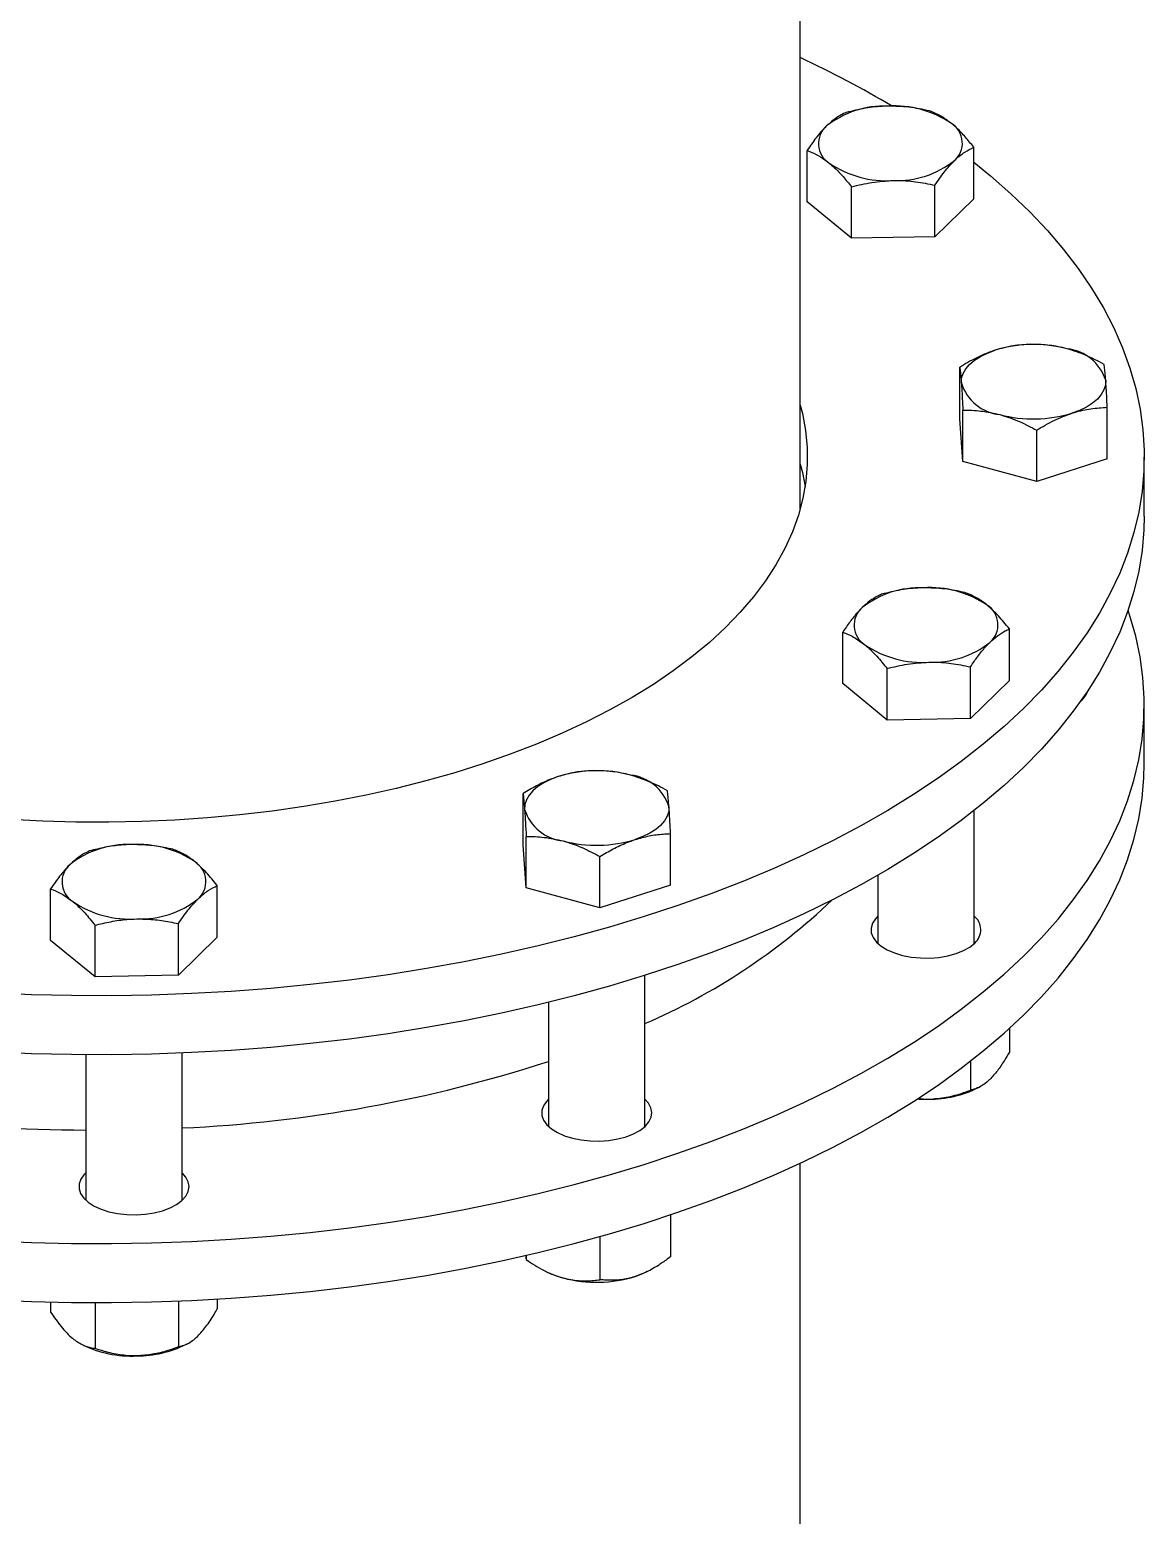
# Model space of a CAD drawing. Header units: inches. Extents: x 0.9 to 37.1, y -8.4 to 11.7.
# Drawn here: x 35.2886 to 35.3941, y 2.0157 to 2.1562 of the extents above; entities that cross this region are included whole.
import ezdxf

# ---------------------------------------------------------------- set-up
doc = ezdxf.new("R2010")
doc.units = ezdxf.units.IN
doc.header["$MEASUREMENT"] = 0

msp = doc.modelspace()

# ---------------------------------------------------------------- linework, layer by layer
at = {"color": 7, "linetype": 'Continuous', "lineweight": 25}
for p, q in [((35.36153567054991, 2.110874191924978), (35.36153567054991, 2.197692652070502)), ((35.36218449576909, 2.13990301517684), (35.36218449576909, 2.144772872292309)), ((35.37795398178054, 2.140212187334682), (35.37795398178054, 2.145082044450151)), ((35.36638680042629, 2.136463428537239), (35.36638680042629, 2.141333285652708)), ((35.37427154343202, 2.136618014616159), (35.37427154343202, 2.141487871731629)), ((35.36638680042629, 2.136463428537239), (35.36218449576909, 2.13990301517684)), ((35.37795398178054, 2.140212187334682), (35.37427154343202, 2.136618014616159)), ((35.37427154343202, 2.136618014616159), (35.36638680042629, 2.136463428537239)), ((35.376628545442, 2.119401935960573), (35.376628545442, 2.124271793076042)), ((35.37692869039526, 2.115340993101745), (35.376628545442, 2.119401935960573)), ((35.37692869039526, 2.115340993101745), (35.37692869039526, 2.120210850217215)), ((35.39058546588579, 2.115608744044579), (35.39058546588579, 2.120478601160049)), ((35.38390715061715, 2.113444397143748), (35.38390715061715, 2.118314254259218)), ((35.38390715061715, 2.113444397143748), (35.37692869039526, 2.115340993101745)), ((35.39058546588579, 2.115608744044579), (35.38390715061715, 2.113444397143748)), ((35.39408775388325, 2.110190156790493), (35.39408775388325, 2.115770673071105)), ((35.36555253206771, 2.094333690067046), (35.36555253206771, 2.099203547182515)), ((35.38132201807916, 2.094642862224888), (35.38132201807916, 2.099512719340357)), ((35.36975483672492, 2.090894103427444), (35.36975483672492, 2.095763960542914)), ((35.37763957973064, 2.091048689506366), (35.37763957973064, 2.095918546621835)), ((35.36975483672492, 2.090894103427444), (35.36555253206771, 2.094333690067046)), ((35.38132201807916, 2.094642862224888), (35.37763957973064, 2.091048689506366)), ((35.38816429733056, 2.09276851674979), (35.38816429733056, 2.092821354374396)), ((35.39408775388325, 2.086751988411919), (35.39408775388325, 2.092332504692532)), ((35.37763957973064, 2.091048689506366), (35.36975483672492, 2.090894103427444)), ((35.33530655788049, 2.079070409316444), (35.33530655788049, 2.083940266431914)), ((35.3779945667401, 2.069751452893181), (35.3779945667401, 2.082329884983613)), ((35.34926347832428, 2.075277217400451), (35.34926347832428, 2.080147074515921)), ((35.33560670283374, 2.075009466457617), (35.33530655788049, 2.079070409316444)), ((35.33560670283374, 2.075009466457617), (35.33560670283374, 2.079879323573087)), ((35.34258516305565, 2.07311287049962), (35.34258516305565, 2.07798272761509)), ((35.36887998340677, 2.0762069852112), (35.36887998340677, 2.069751452893181)), ((35.29061271384282, 2.070046761882391), (35.29061271384282, 2.074916618997861)), ((35.30638219985426, 2.070355934040233), (35.30638219985426, 2.075225791155703)), ((35.34258516305565, 2.07311287049962), (35.33560670283374, 2.075009466457617)), ((35.34926347832428, 2.075277217400451), (35.34258516305565, 2.07311287049962)), ((35.30269976150574, 2.066761761321711), (35.30269976150574, 2.071631618437181)), ((35.29481501850002, 2.06660717524279), (35.29481501850002, 2.071477032358259)), ((35.30638219985426, 2.070355934040233), (35.30269976150574, 2.066761761321711)), ((35.29481501850002, 2.06660717524279), (35.29061271384282, 2.070046761882391)), ((35.30269976150574, 2.066761761321711), (35.29481501850002, 2.06660717524279)), ((35.34684230976904, 2.052436990105662), (35.34684230976904, 2.066735686521934)), ((35.33772772643572, 2.064186743536488), (35.33772772643572, 2.052436990105661)), ((35.38132201807916, 2.061712513802392), (35.38132201807916, 2.059476680830978)), ((35.29394016518187, 2.059226527930367), (35.29394016518187, 2.045464524708525)), ((35.30305474851521, 2.045464524708527), (35.30305474851521, 2.059386562692101)), ((35.37763957973064, 2.058613627248858), (35.37763957973064, 2.055882508112456)), ((35.37833802230682, 2.056088185365079), (35.37854476102108, 2.056197764909825)), ((35.36153567054991, 2.004830009412522), (35.36153567054991, 2.048964329998634)), ((35.34926347832428, 2.044086887337166), (35.34926347832428, 2.040111036006541)), ((35.34258516305565, 2.042027509456928), (35.34258516305565, 2.03794668910571)), ((35.33560670283374, 2.040243333434636), (35.33560670283374, 2.039843285063707)), ((35.33712789177421, 2.038909613451165), (35.33738427086899, 2.03877372257756)), ((35.34718576533577, 2.03877372257756), (35.34732804462407, 2.038849136124049)), ((35.29061271384282, 2.035837795129477), (35.29061271384282, 2.034880580488481)), ((35.29481501850002, 2.03578493614987), (35.29481501850002, 2.03144099384888)), ((35.30269976150574, 2.035934035595738), (35.30269976150574, 2.031595579927801)), ((35.30638219985426, 2.036115267107606), (35.30638219985426, 2.035189752646323)), ((35.2934811265621, 2.031862520685805), (35.29359670961515, 2.031801257180424)), ((35.30339820408192, 2.031801257180424), (35.30360816833992, 2.031912546388576))]:
    msp.add_line(p, q, dxfattribs=at)
at = {"color": 7, "linetype": 'Continuous', "lineweight": 25, "flags": 128}
for points in [[(35.37795398178054, 2.143662939330127), (35.3795518981573, 2.142361790162643), (35.38146749526877, 2.140676843963784), (35.38325637934971, 2.13895534452462), (35.38491592496604, 2.137199818382969), (35.38644369650574, 2.135412842015529), (35.38783745175338, 2.13359703805654), (35.38909514518094, 2.131755071448707), (35.39021493094988, 2.129889645532033), (35.39119516562018, 2.128003498076288), (35.39203441056227, 2.126099397262962), (35.39273143406847, 2.12418013762257), (35.39328521316068, 2.122248535933298), (35.39369493509171, 2.120307427086988), (35.39395999853812, 2.118359659928549), (35.39408001448277, 2.116408093074879), (35.39405480678568, 2.114455590719455), (35.39388441244265, 2.112505018428729), (35.39356908153086, 2.11055923893652), (35.3931092768419, 2.108621107942552), (35.39250567320258, 2.106693469921323), (35.39175915648446, 2.104779153947448), (35.39087082230377, 2.102880969543599), (35.38984197441343, 2.101001702557147), (35.38867412278959, 2.099144111071541), (35.38736898141554, 2.097310921358445), (35.38592846576624, 2.095504823876558), (35.38435468999704, 2.093728469322991), (35.3826499638409, 2.091984464743009)], [(35.37677861791863, 2.122764475464743), (35.37680310763751, 2.123224665700964), (35.37694401393803, 2.123679272601087), (35.3771989258743, 2.124120517715011), (35.37756348183243, 2.1245408512165), (35.3780314441589, 2.124933081082806), (35.37859480588855, 2.125290496152168), (35.37924392774602, 2.125606980953657), (35.37996770307632, 2.125877120344573)], [(35.39043539340916, 2.123032226407577), (35.39041090369028, 2.122572036171356), (35.39026999738977, 2.122117429271233), (35.39001508545349, 2.121676184157309), (35.38965052949536, 2.12125585065582), (35.38918256716889, 2.120863620789514), (35.38861920543923, 2.120506205720152), (35.38797008358178, 2.120189720918663), (35.38724630825148, 2.119919581527748)], [(35.36153567054991, 2.120667154217233), (35.36173436520935, 2.119889527519413), (35.36203431097001, 2.118289059111738), (35.3621893556362, 2.116683136440686), (35.36219916341571, 2.115075237577161), (35.36206371306707, 2.113468844872057), (35.36178329794555, 2.111867437414269), (35.36135852536789, 2.110274483495751), (35.3607903152969, 2.10869343309998), (35.36007989834906, 2.107127710430046), (35.35922881312928, 2.105580706492604), (35.35823890289864, 2.104055771753699), (35.35711231158227, 2.102556208882408), (35.35585147912609, 2.101085265597991), (35.35445913621244, 2.099646127636059)], [(35.36153567054991, 2.115086637936621), (35.36173436520935, 2.1143090112388), (35.36199363726281, 2.112980414930799)], [(35.39408775388325, 2.110190156790493), (35.39405480678568, 2.108875074438842), (35.39388441244265, 2.106924502148117), (35.39356908153086, 2.104978722655908), (35.3931092768419, 2.103040591661939), (35.39250567320258, 2.10111295364071), (35.39175915648446, 2.099198637666835), (35.39087082230377, 2.097300453262987), (35.38984197441343, 2.095421186276535), (35.38867412278959, 2.093563594790929), (35.38736898141554, 2.091730405077833), (35.38592846576624, 2.089924307595945), (35.38435468999704, 2.088147953042378), (35.3826499638409, 2.086403948462396)], [(35.3826499638409, 2.068546296364435), (35.38435468999704, 2.070290300944418), (35.38592846576624, 2.072066655497984), (35.38736898141554, 2.073872752979872), (35.38867412278959, 2.075705942692968), (35.38984197441344, 2.077563534178574), (35.39087082230377, 2.079442801165027), (35.39175915648446, 2.081340985568874), (35.39250567320258, 2.08325530154275), (35.3931092768419, 2.085182939563979), (35.39356908153086, 2.087121070557947), (35.39388441244265, 2.089066850050156), (35.39405480678568, 2.091017422340882), (35.39408001448277, 2.092969924696306), (35.39395999853812, 2.094921491549976), (35.39369493509171, 2.096869258708415), (35.39328521316068, 2.098810367554725), (35.39273143406847, 2.100741969243997), (35.3925573752601, 2.101261330741512)], [(35.35445913621244, 2.099646127636059), (35.35293829834603, 2.098241911848973), (35.35129225932303, 2.09687565945544), (35.34952458409742, 2.095550329453914), (35.34763910106012, 2.094268792214056), (35.34563989374753, 2.093033823260158), (35.34353129199753, 2.091848097259977), (35.34131786257195, 2.090714182231994), (35.33900439926606, 2.089634533983663), (35.33659591252622, 2.088611490792677), (35.3340976185984, 2.08764726834278), (35.33151492823092, 2.086743954925087), (35.32885343495603, 2.085903506915315), (35.32611890297549, 2.085127744536704), (35.32331725467668, 2.084418347917821), (35.32045455780592, 2.083776853453777), (35.3175370123272, 2.083204650478735), (35.31457093699434, 2.082702978256922), (35.31156275566605, 2.08227292329866), (35.30851898339321, 2.081915417007226), (35.30544621230881, 2.081631233661636), (35.30235109735077, 2.081420988739739), (35.29924034184889, 2.081285137585216), (35.29612068300687, 2.081223974421419), (35.29299887731111, 2.08123763171414), (35.28988168589757, 2.081326079884724), (35.28677585990874, 2.08148912737413)], [(35.3826499638409, 2.091984464743009), (35.38081678921856, 2.090275369703828), (35.37885785656653, 2.088603692538099), (35.37677604088864, 2.086971886662585), (35.37457439753646, 2.085382346977432), (35.37225615772523, 2.083837406351322), (35.36982472379152, 2.082339332197669), (35.36728366419996, 2.080890323146875), (35.36463670830589, 2.07949250581954), (35.36188774088209, 2.078147931705346), (35.35904079641734, 2.076858574152221), (35.35610005319523, 2.075626325470176), (35.35306982716196, 2.074452994154075), (35.3499545655921, 2.073340302229426), (35.34675884056159, 2.072289882725067), (35.34348734223761, 2.071303277276471), (35.34014487199507, 2.070381933863185), (35.33673633536996, 2.069527204683721), (35.33326673485984, 2.068740344171014), (35.3297411625819, 2.068022507151375), (35.32616479279962, 2.067374747149617), (35.32254287432883, 2.06679801484287), (35.31888072283435, 2.066293156665322), (35.3151837130285, 2.065860913565969), (35.311457270783, 2.065501919921165), (35.30770686516568, 2.065216702603588), (35.30393800041399, 2.065005680208982), (35.30015620785665, 2.064869162441813), (35.29636703779575, 2.064807349660727), (35.29257605136089, 2.064820332584506), (35.28878881234741, 2.064908092158918), (35.28501087905083, 2.065070499584687)], [(35.3826499638409, 2.086403948462396), (35.38081678921856, 2.084694853423215), (35.37885785656653, 2.083023176257486), (35.37677604088864, 2.081391370381973), (35.37457439753646, 2.079801830696819), (35.37225615772523, 2.078256890070709), (35.36982472379152, 2.076758815917056), (35.36728366419996, 2.075309806866263), (35.36463670830589, 2.073911989538927), (35.36188774088209, 2.072567415424733), (35.35904079641734, 2.071278057871609), (35.35610005319523, 2.070045809189563), (35.35306982716196, 2.068872477873462), (35.3499545655921, 2.067759785948813), (35.34675884056159, 2.066709366444454), (35.34348734223761, 2.065722760995858), (35.34014487199507, 2.064801417582572), (35.33673633536996, 2.063946688403108), (35.33326673485984, 2.063159827890401), (35.3297411625819, 2.062441990870762), (35.32616479279962, 2.061794230869005), (35.32254287432883, 2.061217498562257), (35.31888072283435, 2.060712640384709), (35.3151837130285, 2.060280397285356), (35.311457270783, 2.059921403640552), (35.30770686516568, 2.059636186322975), (35.30393800041399, 2.05942516392837), (35.30015620785665, 2.0592886461612), (35.29636703779575, 2.059226833380114), (35.29257605136089, 2.059239816303893), (35.28878881234741, 2.059327575878306), (35.28501087905083, 2.059489983304074)], [(35.3826499638409, 2.062965780083823), (35.38435468999704, 2.064709784663805), (35.38592846576624, 2.066486139217372), (35.38736898141554, 2.068292236699259), (35.38867412278959, 2.070125426412355), (35.38984197441344, 2.071983017897961), (35.39087082230377, 2.073862284884413), (35.39175915648446, 2.075760469288262), (35.39250567320258, 2.077674785262137), (35.3931092768419, 2.079602423283366), (35.39356908153086, 2.081540554277334), (35.39388441244265, 2.083486333769544), (35.39405480678568, 2.085436906060269), (35.39408775388325, 2.086751988411919)], [(35.3386457155148, 2.085545593700444), (35.3379219401845, 2.085275454309528), (35.33727281832704, 2.08495896950804), (35.33670945659739, 2.084601554438677), (35.33624149427092, 2.084209324572372), (35.33587693831279, 2.083788991070882), (35.33562202637651, 2.083347745956959), (35.335481120076, 2.082893139056835), (35.33545663035711, 2.082432948820615)], [(35.34911340584765, 2.082700699763449), (35.34908891612876, 2.082240509527228), (35.34894800982825, 2.081785902627105), (35.34869309789197, 2.081344657513181), (35.34832854193385, 2.080924324011692), (35.34786057960738, 2.080532094145386), (35.34729721787772, 2.080174679076024), (35.34664809602027, 2.079858194274535), (35.34592432068996, 2.07958805488362)], [(35.36887998340677, 2.072348762641604), (35.36864138690069, 2.072096306264088), (35.36836707947671, 2.071663814637845), (35.36823863234876, 2.071213667782312), (35.36825974070685, 2.070758815602944), (35.36842979730196, 2.070312343368792), (35.36874390991547, 2.069887095273144), (35.36919304209938, 2.069495304929464), (35.3697642731385, 2.069148243432608), (35.37044116975586, 2.068855895109949), (35.37120425886823, 2.068626670290451), (35.37203158779117, 2.068467163354824), (35.37289935577789, 2.068381963027191), (35.37378259872336, 2.068373520365855), (35.37465590733615, 2.06844207825081), (35.3754941581175, 2.06858566439653), (35.37627323611863, 2.06880014809103), (35.37697072868392, 2.069079359028926), (35.37756657022216, 2.069415264819896), (35.37804361945717, 2.069798202065914), (35.37804361945717, 2.069798202065914)], [(35.28501087905083, 2.041632331206113), (35.28878881234741, 2.041469923780344), (35.29257605136089, 2.041382164205932), (35.29636703779575, 2.041369181282153), (35.30015620785665, 2.041430994063239), (35.30393800041399, 2.041567511830409), (35.30770686516568, 2.041778534225014), (35.311457270783, 2.042063751542591), (35.31518371302851, 2.042422745187395), (35.31888072283435, 2.042854988286748), (35.32254287432883, 2.043359846464296), (35.32616479279962, 2.043936578771044), (35.3297411625819, 2.044584338772801), (35.33326673485984, 2.045302175792441), (35.33673633536996, 2.046089036305147), (35.34014487199507, 2.046943765484612), (35.34348734223761, 2.047865108897897), (35.3467588405616, 2.048851714346493), (35.34995456559211, 2.049902133850853), (35.35306982716197, 2.051014825775502), (35.35610005319523, 2.052188157091603), (35.35904079641735, 2.053420405773648), (35.3618877408821, 2.054709763326772), (35.36463670830589, 2.056054337440966), (35.36728366419997, 2.057452154768302), (35.36982472379152, 2.058901163819096), (35.37225615772523, 2.060399237972748), (35.37457439753646, 2.061944178598859), (35.37677604088864, 2.063533718284012), (35.37885785656653, 2.065165524159526), (35.38081678921856, 2.066837201325255), (35.3826499638409, 2.068546296364435)], [(35.28501087905083, 2.0360518149255), (35.28878881234741, 2.035889407499732), (35.29257605136089, 2.035801647925319), (35.29636703779575, 2.03578866500154), (35.30015620785665, 2.035850477782626), (35.30393800041399, 2.035986995549796), (35.30770686516568, 2.036198017944401), (35.311457270783, 2.036483235261978), (35.31518371302851, 2.036842228906782), (35.31888072283435, 2.037274472006135), (35.32254287432883, 2.037779330183683), (35.32616479279962, 2.038356062490431), (35.3297411625819, 2.039003822492189), (35.33326673485984, 2.039721659511828), (35.33673633536996, 2.040508520024535), (35.34014487199507, 2.041363249203999), (35.34348734223761, 2.042284592617285), (35.3467588405616, 2.04327119806588), (35.34995456559211, 2.04432161757024), (35.35306982716197, 2.045434309494889), (35.35610005319523, 2.046607640810989), (35.35904079641735, 2.047839889493035), (35.3618877408821, 2.04912924704616), (35.36463670830589, 2.050473821160353), (35.36728366419997, 2.05187163848769), (35.36982472379152, 2.053320647538483), (35.37225615772523, 2.054818721692136), (35.37457439753646, 2.056363662318246), (35.37677604088864, 2.057953202003399), (35.37885785656653, 2.059585007878913), (35.38081678921856, 2.061256685044642), (35.3826499638409, 2.062965780083823)], [(35.33772772643572, 2.055034299854086), (35.33751835479228, 2.054816692232009), (35.33723219197997, 2.054386243124463), (35.33709138977554, 2.053937077492839), (35.33709999880207, 2.053482117014564), (35.33725777139352, 2.053034450074254), (35.3375601687197, 2.052606955234716), (35.33799849136012, 2.052211930744146), (35.33856012957044, 2.051860740737918), (35.33922892604194, 2.051563488313101), (35.33998564071781, 2.051328724880753), (35.34080850429457, 2.051163204157387), (35.34167384448529, 2.051071687872853), (35.34255676702822, 2.051056808784034), (35.34343187184933, 2.051118994935224), (35.3442739837762, 2.051256457344076), (35.34505887678193, 2.051465241467364)], [(35.34505887678193, 2.051465241467364), (35.34576397092382, 2.051739340965994), (35.34636898192714, 2.052070870496442), (35.34685650472688, 2.05245029255773), (35.34721251417972, 2.052866691867969), (35.34742676854187, 2.053308089377138), (35.34749310410545, 2.053761786882549), (35.34740961251705, 2.054214732333016), (35.34717869567768, 2.054653895312607), (35.34684230976904, 2.055034299854084)], [(35.37261074147646, 2.055047235776794), (35.37280370101222, 2.055036555931379), (35.37369720822777, 2.05502394279371)], [(35.29394016518187, 2.048061834456951), (35.29376097295623, 2.047878859103612), (35.29346301206155, 2.047450538714981), (35.2933098829772, 2.047002444255587), (35.29330599094814, 2.046547466587183), (35.29345144794095, 2.046098694588914), (35.29374206942279, 2.045669038614092), (35.29416949474276, 2.04527085908284), (35.29472142765261, 2.044915610895309), (35.29538199004742, 2.044613513895057), (35.29613217874979, 2.044373258862752), (35.29695041219662, 2.044201757498243), (35.29781315130137, 2.044103943583536), (35.29869557663081, 2.044082631046868)], [(35.29869557663081, 2.044082631046868), (35.29957230241482, 2.044138433011113), (35.30041810684887, 2.044269744155361), (35.30120865767932, 2.044472786897067), (35.30192121219814, 2.044741720066233), (35.30253527150916, 2.045068806945227), (35.30303317024403, 2.045444637840065), (35.30340058476267, 2.045858400780177), (35.30362694521832, 2.046298192559112), (35.3037057396328, 2.046751361168117), (35.30363470123429, 2.047204869771393), (35.30341587366814, 2.047645671752125), (35.30305555220504, 2.048061086039893), (35.30305474851521, 2.048061834456949)], [(35.34592432068996, 2.03824759027684), (35.34664809602027, 2.038517729667755), (35.34718576533577, 2.03877372257756)]]:
    msp.add_lwpolyline(points, dxfattribs=at)
at = {"color": 7, "linetype": 'Continuous', "lineweight": 25}
for centre, radius, start, end in [((35.32163745570213, 2.067596460329278), 0.09476977809685908, 59.15706117804381, 65.10217006340821), ((35.36947677733341, 2.140133420102682), 0.008840327992990856, 87.84431492476878, 128.0692275463279), ((35.37043764443132, 2.139339722943272), 0.0096482508330266, 55.85696433618965, 93.73400934645964), ((35.36545233598946, 2.145430508574786), 0.002190775963108672, 130.6317154106098, 237.8223937648999), ((35.37468614156016, 2.145470715803903), 0.002190775963108214, 310.6317154106055, 57.82239376489606), ((35.3697008331183, 2.151561501435414), 0.009648250833023467, 235.8569643361873, 273.7340093464666), ((35.37066170021621, 2.150767804276007), 0.008840327992990503, 267.8443149247725, 308.0692275463336), ((35.38361735979084, 2.113934153898572), 0.0124881720705686, 75.25370961276644, 106.992652837234), ((35.38634556204014, 2.121748025416044), 0.004286711188512894, 17.43221134441959, 83.96713333142328), ((35.38086844928766, 2.124048676456278), 0.004286711188515613, 197.4322113444426, 263.9671333313975), ((35.38359665153695, 2.131862547973747), 0.01248817207056703, 255.2537096127672, 286.9926528372392), ((35.37284481363204, 2.09456409499289), 0.008840327992990055, 87.84431492476878, 128.0692275463315), ((35.37380568072994, 2.093770397833481), 0.009648250833024815, 55.85696433618871, 93.73400934646293), ((35.36882037228808, 2.099861183464993), 0.002190775963108961, 130.6317154106188, 237.8223937648802), ((35.37805417785879, 2.099901390694109), 0.002190775963108397, 310.6317154106182, 57.822393764899), ((35.37306886941693, 2.105992176325624), 0.009648250833027519, 235.8569643361941, 273.7340093464572), ((35.37402973651484, 2.105198479166211), 0.008840327992988893, 267.8443149247635, 308.0692275463355), ((35.38671685417707, 2.09435776247959), 0.002152275147926773, 308.7340057442998, 342.2907226691887), ((35.34229537222932, 2.073602627254445), 0.01248817207056775, 75.25370961276518, 106.9926528372353), ((35.34502357447862, 2.081416498771913), 0.004286711188515289, 17.43221134444367, 83.96713333140241), ((35.33954646172614, 2.083717149812148), 0.004286711188513382, 197.4322113444242, 263.9671333314184), ((35.29790499540714, 2.070277166808237), 0.00884032799298758, 87.84431492475943, 128.0692275463335), ((35.29886586250505, 2.069483469648827), 0.00964825083302328, 55.85696433618575, 93.73400934646864), ((35.34227466397545, 2.091531021329621), 0.01248817207056979, 255.2537096127706, 286.9926528372353), ((35.29388055406319, 2.075574255280338), 0.002190775963108961, 130.6317154106188, 237.8223937648802), ((35.30311435963389, 2.075614462509455), 0.002190775963108382, 310.6317154106017, 57.82239376489311), ((35.29812905119203, 2.081705248140968), 0.0096482508330266, 235.8569643361906, 273.7340093464605), ((35.29908991828994, 2.080911550981557), 0.008840327992989356, 267.8443149247692, 308.0692275463357), ((35.3229660482229, 2.117548438939653), 0.0603046350242155, 293.3238305213306, 313.5768047124162), ((35.37695985618967, 2.071053110969954), 0.0016581131377016, 310.8145165078632, 51.38905179991799), ((35.29710336974404, 2.183619179911372), 0.1314512413463987, 272.5949202274897, 288.001690767959), ((35.29441260645116, 2.191828300368882), 0.1397292817300299, 255.0495424014804, 269.8062758067727), ((35.37372634601141, 2.06554754056012), 0.01052363810474445, 269.8413595998877, 295.9904112457056), ((35.34116500407005, 2.046029150741304), 0.00818139238619171, 242.4764173887567, 255.3508359351445), ((35.34227466397545, 2.050190556722839), 0.01248817207056788, 255.2537096127681, 286.9926528372379), ((35.29823555239154, 2.041251140177886), 0.01052706753895711, 243.8540904519763, 272.8413754619375), ((35.29878652778651, 2.041260612375461), 0.01052363810474088, 269.8413595998877, 295.9904112457152)]:
    msp.add_arc(centre, radius, start, end, dxfattribs=at)
for points, knots in [([(35.36980930562047, 2.148967491868407), (35.36971583778875, 2.148965034435449), (35.36900816332106, 2.148946428434565), (35.36767389989176, 2.148806005409296), (35.36647292423878, 2.148514256246849), (35.36586693411761, 2.148367045010832)], [0, 0, 0, 0, 0.07010571820324825, 0.530792529304918, 1, 1, 1, 1]), ([(35.37375167712333, 2.148521631089753), (35.37311141865965, 2.148655298814098), (35.37181916278552, 2.148925085020393), (35.3704833030247, 2.148953270904858), (35.36980930562047, 2.148967491868407)], [0, 0, 0, 0, 0.4954579634770057, 1, 1, 1, 1]), ([(35.36586693411761, 2.148367045010832), (35.36556791202926, 2.148221410739413), (35.36496438537233, 2.147927472035922), (35.36434049424388, 2.147372911547758), (35.36402571494335, 2.147093112469685)], [0, 0, 0, 0, 0.4954579634770072, 1, 1, 1, 1]), ([(35.37585282945193, 2.147324991588066), (35.37557589971735, 2.147534124879123), (35.37501789973008, 2.147955518320037), (35.37431769336647, 2.148307904387721), (35.37389922826414, 2.148465916047845), (35.37375167712333, 2.148521631089753)], [0, 0, 0, 0, 0.3894480145147168, 0.7847188654868441, 1, 1, 1, 1]), ([(35.36402571494335, 2.147093112469685), (35.36398206234394, 2.147049881265787), (35.36365155472991, 2.146722564170266), (35.36302840914158, 2.146000091145169), (35.36246751339685, 2.14518443653552), (35.36218449576909, 2.144772872292309)], [0, 0, 0, 0, 0.07010571820324416, 0.5307925293049195, 1, 1, 1, 1]), ([(35.37795398178054, 2.145082044450151), (35.37769235932463, 2.145407622025803), (35.37716664167023, 2.14606185439588), (35.37646034056947, 2.146803771683046), (35.37602003339654, 2.147181537383512), (35.37585282945193, 2.147324991588066)], [0, 0, 0, 0, 0.3805934879738686, 0.7647841813874844, 1, 1, 1, 1]), ([(35.36218449576909, 2.144772872292309), (35.36233204745272, 2.14471715658058), (35.36274675618389, 2.144560562012832), (35.36344680903852, 2.144209040330916), (35.36400481662153, 2.143788087822552), (35.36428564809769, 2.143576232790623)], [0, 0, 0, 0, 0.2152816572951849, 0.6050705810156054, 1, 1, 1, 1]), ([(35.37611276260628, 2.143808111909005), (35.37615641520568, 2.143850093255626), (35.37648692281972, 2.14416794728705), (35.37711006840804, 2.144661892657183), (35.37767096415277, 2.14494114093135), (35.37795398178054, 2.145082044450151)], [0, 0, 0, 0, 0.07010571820324406, 0.5307925293049176, 1, 1, 1, 1]), ([(35.36428564809769, 2.143576232790623), (35.36445285203943, 2.143432781081948), (35.36489035970597, 2.1430574237688), (35.36559669109018, 2.142316271958614), (35.36612244963974, 2.141662168240546), (35.36638680042629, 2.141333285652708)], [0, 0, 0, 0, 0.2352153999993338, 0.615467193598176, 1, 1, 1, 1]), ([(35.37427154343202, 2.141487871731629), (35.37457056552036, 2.141925946910553), (35.37517409217729, 2.142810129245314), (35.37579798330575, 2.143473442492445), (35.37611276260628, 2.143808111909005)], [0, 0, 0, 0, 0.495457963477004, 1, 1, 1, 1]), ([(35.36638680042629, 2.141333285652708), (35.36702705888997, 2.141492058835868), (35.3683193147641, 2.141812516260844), (35.36965517452492, 2.141893083135346), (35.37032917192915, 2.141933732510283)], [0, 0, 0, 0, 0.4954579634770067, 1, 1, 1, 1]), ([(35.37032917192915, 2.141933732510283), (35.37042263976087, 2.141934940085964), (35.37113031422856, 2.141944083022751), (35.37246457765786, 2.141855978393056), (35.37366555331084, 2.141611321220021), (35.37427154343202, 2.141487871731629)], [0, 0, 0, 0, 0.07010571820324847, 0.5307925293049188, 1, 1, 1, 1]), ([(35.38330686071064, 2.126436139976873), (35.38276456683108, 2.126406610704781), (35.38167003627645, 2.126347010750258), (35.38053857357298, 2.126034696175936), (35.37996770307632, 2.125877120344573)], [0, 0, 0, 0, 0.4954579634770063, 1, 1, 1, 1]), ([(35.38679609082158, 2.126010995815989), (35.38671336630599, 2.126032853638118), (35.38608703287709, 2.126198346111342), (35.3849061314501, 2.126405025988059), (35.38384319752623, 2.126425705484908), (35.38330686071064, 2.126436139976873)], [0, 0, 0, 0, 0.07010571820324722, 0.530792529304919, 1, 1, 1, 1]), ([(35.37996770307632, 2.125877120344573), (35.37988853655849, 2.125850838674582), (35.37928914185414, 2.125651851852308), (35.37815903123091, 2.125171335260976), (35.37714181430516, 2.124573466569499), (35.376628545442, 2.124271793076042)], [0, 0, 0, 0, 0.07010571820324447, 0.5307925293049174, 0.9999999999999999, 0.9999999999999999, 0.9999999999999999, 0.9999999999999999]), ([(35.39028532093253, 2.124539544018876), (35.38971865462302, 2.124839772233366), (35.38857493234728, 2.125445733256543), (35.38739261807323, 2.125821437321783), (35.38679609082158, 2.126010995815989)], [0, 0, 0, 0, 0.4954579634770081, 1, 1, 1, 1]), ([(35.376628545442, 2.124271793076042), (35.37663908415749, 2.124194260251143), (35.37666870426904, 2.12397634650968), (35.37671870476841, 2.123521314437515), (35.37675855984165, 2.123017854469467), (35.37677861791863, 2.122764475464743)], [0, 0, 0, 0, 0.2152816572951877, 0.605070581015606, 1, 1, 1, 1]), ([(35.39043539340916, 2.123032226407577), (35.39041561400975, 2.123282306756714), (35.39037575947903, 2.123786206534199), (35.39032574801546, 2.124242125690095), (35.39029585960925, 2.124462011944061), (35.39028532093253, 2.124539544018876)], [0, 0, 0, 0, 0.3894480145147179, 0.7847188654868419, 1, 1, 1, 1]), ([(35.37677861791863, 2.122764475464743), (35.37679056027488, 2.122596300843867), (35.37682180877513, 2.12215625328769), (35.3768722577115, 2.121310662738713), (35.37690980943328, 2.120578819929543), (35.37692869039526, 2.120210850217215)], [0, 0, 0, 0, 0.2352153999993348, 0.6154671935981785, 1, 1, 1, 1]), ([(35.39058546588579, 2.120478601160049), (35.3905667797918, 2.12084286244698), (35.39052923099092, 2.121574827861365), (35.39047878421751, 2.122421179409586), (35.39044733576561, 2.122864049290399), (35.39043539340916, 2.123032226407577)], [0, 0, 0, 0, 0.3805934879738665, 0.7647841813874855, 1, 1, 1, 1]), ([(35.37692869039526, 2.120210850217215), (35.37749535670478, 2.12020306291023), (35.37863907898051, 2.120187345518325), (35.37982139325457, 2.119920394212051), (35.3804179205062, 2.119785706056331)], [0, 0, 0, 0, 0.4954579634770059, 1, 1, 1, 1]), ([(35.3804179205062, 2.119785706056331), (35.3805006450218, 2.119762598376926), (35.3811269784507, 2.119587642839604), (35.38230787987769, 2.119152435307923), (35.38337081380156, 2.118595349475593), (35.38390715061715, 2.118314254259218)], [0, 0, 0, 0, 0.0701057182032465, 0.5307925293049174, 1, 1, 1, 1]), ([(35.38390715061715, 2.118314254259218), (35.38444944449672, 2.118636224438815), (35.38554397505135, 2.11928606802461), (35.38667543775482, 2.119707135357897), (35.38724630825148, 2.119919581527748)], [0, 0, 0, 0, 0.4954579634770059, 1, 1, 1, 1]), ([(35.38724630825148, 2.119919581527748), (35.38732547476931, 2.119944613340462), (35.38792486947365, 2.120134137098638), (35.38905498009689, 2.120386126035006), (35.39007219702263, 2.120447588391002), (35.39058546588579, 2.120478601160049)], [0, 0, 0, 0, 0.07010571820324439, 0.5307925293049167, 0.9999999999999999, 0.9999999999999999, 0.9999999999999999, 0.9999999999999999]), ([(35.36923497041623, 2.102797719901038), (35.36910567232329, 2.10273657634957), (35.36874226713025, 2.102564726296589), (35.36812881768091, 2.102187452453737), (35.36763984110971, 2.101745973065171), (35.36739375124197, 2.101523787359891)], [0, 0, 0, 0, 0.2152816572951868, 0.6050705810156052, 0.9999999999999999, 0.9999999999999999, 0.9999999999999999, 0.9999999999999999]), ([(35.3731773419191, 2.103398166758613), (35.37308387408737, 2.103395709325655), (35.37237619961969, 2.103377103324771), (35.37104193619039, 2.103236680299502), (35.3698409605374, 2.102944931137055), (35.36923497041623, 2.102797719901038)], [0, 0, 0, 0, 0.07010571820324416, 0.5307925293049174, 1, 1, 1, 1]), ([(35.37711971342195, 2.102952305979959), (35.37647945495827, 2.103085973704304), (35.37518719908415, 2.103355759910599), (35.37385133932332, 2.103383945795064), (35.3731773419191, 2.103398166758613)], [0, 0, 0, 0, 0.4954579634770055, 0.9999999999999999, 0.9999999999999999, 0.9999999999999999, 0.9999999999999999]), ([(35.37922086575055, 2.101755666478272), (35.37917105051825, 2.101795815320575), (35.37879388366459, 2.102099794883163), (35.37808276582361, 2.102567581055509), (35.37744268591536, 2.10282328333497), (35.37711971342195, 2.102952305979959)], [0, 0, 0, 0, 0.07010571820324556, 0.5307925293049193, 1, 1, 1, 1]), ([(35.36739375124197, 2.101523787359891), (35.36724723206801, 2.101374184883044), (35.36686384839157, 2.100982733402485), (35.36624489712836, 2.100215598469224), (35.36578418006881, 2.099542154184665), (35.36555253206771, 2.099203547182515)], [0, 0, 0, 0, 0.2352153999993354, 0.6154671935981784, 1, 1, 1, 1]), ([(35.38132201807916, 2.099512719340357), (35.38098078170382, 2.099938241789873), (35.38029205248662, 2.100797088515295), (35.37958008385426, 2.101434211267407), (35.37922086575055, 2.101755666478272)], [0, 0, 0, 0, 0.4954579634770082, 1, 1, 1, 1]), ([(35.36555253206771, 2.099203547182515), (35.36589376844305, 2.099070465640504), (35.36658249766025, 2.098801862546354), (35.36729446629261, 2.098273492553209), (35.36765368439632, 2.098006907680829)], [0, 0, 0, 0, 0.495457963477006, 1, 1, 1, 1]), ([(35.37948079890489, 2.098238786799211), (35.37972346971476, 2.098458107234061), (35.38021243962989, 2.098900027275758), (35.38082602359764, 2.099278171151363), (35.38119272046187, 2.09945157647868), (35.38132201807916, 2.099512719340357)], [0, 0, 0, 0, 0.389448014514717, 0.7847188654868418, 1, 1, 1, 1]), ([(35.36765368439632, 2.098006907680829), (35.36770349962863, 2.09796550898125), (35.36808066648228, 2.097652066354565), (35.36879178432326, 2.096955752527255), (35.36943186423151, 2.096163643912313), (35.36975483672492, 2.095763960542914)], [0, 0, 0, 0, 0.07010571820324714, 0.530792529304919, 1, 1, 1, 1]), ([(35.37763957973064, 2.095918546621835), (35.37786883692236, 2.096253748247363), (35.37832951814587, 2.09692731967956), (35.37894844287199, 2.097695218975793), (35.37933427972843, 2.098089181826379), (35.37948079890489, 2.098238786799211)], [0, 0, 0, 0, 0.3805934879738667, 0.7647841813874849, 1, 1, 1, 1]), ([(35.36975483672492, 2.095763960542914), (35.3703950951886, 2.095922733726074), (35.37168735106273, 2.09624319115105), (35.37302321082355, 2.096323758025552), (35.37369720822777, 2.096364407400489)], [0, 0, 0, 0, 0.4954579634770062, 1, 1, 1, 1]), ([(35.37369720822777, 2.096364407400489), (35.3737906760595, 2.09636561497617), (35.37449835052718, 2.096374757912957), (35.37583261395648, 2.096286653283261), (35.37703358960947, 2.096041996110228), (35.37763957973064, 2.095918546621835)], [0, 0, 0, 0, 0.07010571820324452, 0.5307925293049187, 1, 1, 1, 1]), ([(35.34198487314912, 2.086104613332745), (35.34175038356732, 2.086093673948728), (35.3410913271977, 2.086062927718298), (35.33997880108421, 2.085923845469571), (35.33909201374592, 2.085672227053435), (35.3386457155148, 2.085545593700444)], [0, 0, 0, 0, 0.2152816572951839, 0.6050705810156046, 1, 1, 1, 1]), ([(35.34547410326007, 2.085679469171861), (35.34539137874448, 2.085701326993989), (35.34476504531558, 2.085866819467214), (35.34358414388858, 2.08607349934393), (35.34252120996472, 2.08609417884078), (35.34198487314912, 2.086104613332745)], [0, 0, 0, 0, 0.07010571820324701, 0.5307925293049175, 1, 1, 1, 1]), ([(35.34896333337102, 2.084208017374748), (35.3483966670615, 2.084508245589238), (35.34725294478577, 2.085114206612414), (35.34607063051171, 2.085489910677655), (35.34547410326007, 2.085679469171861)], [0, 0, 0, 0, 0.4954579634770069, 1, 1, 1, 1]), ([(35.3386457155148, 2.085545593700444), (35.33837999450497, 2.085452882032863), (35.33768470599833, 2.085210291667351), (35.33656220202667, 2.084683484585441), (35.33572666494985, 2.084188928603697), (35.33530655788049, 2.083940266431914)], [0, 0, 0, 0, 0.2352153999993358, 0.6154671935981776, 1, 1, 1, 1]), ([(35.33530655788049, 2.083940266431914), (35.33533093031045, 2.083756729399085), (35.33538012203155, 2.08338629023702), (35.33543097360213, 2.082752647976942), (35.33545663035711, 2.082432948820615)], [0, 0, 0, 0, 0.495457963477007, 1, 1, 1, 1]), ([(35.34911340584765, 2.082700699763449), (35.34910984784989, 2.082748214326929), (35.34908290912533, 2.083107962090379), (35.34903211832158, 2.083680894730946), (35.34898640132345, 2.084031239751531), (35.34896333337102, 2.084208017374748)], [0, 0, 0, 0, 0.07010571820324715, 0.5307925293049195, 1, 1, 1, 1]), ([(35.33545663035711, 2.082432948820615), (35.33546018835488, 2.082384184399858), (35.33548712707943, 2.082014973572311), (35.33553791788319, 2.08121351327678), (35.33558363488131, 2.080326761920714), (35.33560670283374, 2.079879323573087)], [0, 0, 0, 0, 0.07010571820324672, 0.5307925293049185, 0.9999999999999999, 0.9999999999999999, 0.9999999999999999, 0.9999999999999999]), ([(35.34926347832428, 2.080147074515921), (35.34923910589432, 2.080623052456254), (35.34918991417321, 2.08158373524959), (35.34913906260263, 2.082326130268635), (35.34911340584765, 2.082700699763449)], [0, 0, 0, 0, 0.4954579634770078, 1, 1, 1, 1]), ([(35.34592432068996, 2.07958805488362), (35.34636441826157, 2.079713150526006), (35.34725119352868, 2.079965212179712), (35.3483639635991, 2.080105112230065), (35.34902898960512, 2.080136135637003), (35.34926347832428, 2.080147074515921)], [0, 0, 0, 0, 0.3894480145147173, 0.7847188654868422, 1, 1, 1, 1]), ([(35.2982375236942, 2.079111238573958), (35.29792380057849, 2.079098492534479), (35.29710290923552, 2.079065141107882), (35.2957776265881, 2.07887613845927), (35.29479115097899, 2.078633027582272), (35.29429515219134, 2.078510791716383)], [0, 0, 0, 0, 0.2352153999993334, 0.6154671935981791, 1, 1, 1, 1]), ([(35.30217989519706, 2.078665377795304), (35.30190304542048, 2.078725005306634), (35.30112493149628, 2.078892594377521), (35.29981142919231, 2.079088313842444), (35.29876444503809, 2.079103563697447), (35.2982375236942, 2.079111238573958)], [0, 0, 0, 0, 0.2152816572951837, 0.605070581015606, 1, 1, 1, 1]), ([(35.30428104752566, 2.077468738293617), (35.30423123229335, 2.07750888713592), (35.30385406543969, 2.077812866698508), (35.30314294759872, 2.078280652870854), (35.30250286769046, 2.078536355150316), (35.30217989519706, 2.078665377795304)], [0, 0, 0, 0, 0.0701057182032446, 0.5307925293049194, 1, 1, 1, 1]), ([(35.33560670283374, 2.079879323573087), (35.33617336914327, 2.079871536266102), (35.337317091419, 2.079855818874197), (35.33849940569306, 2.079588867567923), (35.33909593294469, 2.079454179412203)], [0, 0, 0, 0, 0.4954579634770087, 1, 1, 1, 1]), ([(35.33909593294469, 2.079454179412203), (35.33917865746029, 2.079431071732798), (35.33980499088919, 2.079256116195475), (35.34098589231618, 2.078820908663795), (35.34204882624005, 2.078263822831464), (35.34258516305565, 2.07798272761509)], [0, 0, 0, 0, 0.07010571820324688, 0.5307925293049174, 1, 1, 1, 1]), ([(35.34258516305565, 2.07798272761509), (35.34300093425369, 2.078228912719336), (35.34383640633979, 2.078723609763218), (35.34495886218491, 2.079251191511983), (35.34565859967559, 2.079495340721025), (35.34592432068996, 2.07958805488362)], [0, 0, 0, 0, 0.3805934879738664, 0.7647841813874842, 1, 1, 1, 1]), ([(35.29245393301707, 2.077236859175236), (35.29241028041766, 2.077193627971339), (35.29207977280363, 2.076866310875817), (35.29145662721531, 2.07614383785072), (35.29089573147058, 2.075328183241071), (35.29061271384282, 2.074916618997861)], [0, 0, 0, 0, 0.07010571820324944, 0.5307925293049193, 1, 1, 1, 1]), ([(35.29429515219134, 2.078510791716383), (35.29399613010299, 2.078365157444964), (35.29339260344607, 2.078071218741473), (35.2927687123176, 2.077516658253309), (35.29245393301707, 2.077236859175236)], [0, 0, 0, 0, 0.4954579634770072, 1, 1, 1, 1]), ([(35.30638219985426, 2.075225791155703), (35.30604096347892, 2.075651313605219), (35.30535223426173, 2.07651016033064), (35.30464026562937, 2.077147283082752), (35.30428104752566, 2.077468738293617)], [0, 0, 0, 0, 0.495457963477007, 1, 1, 1, 1]), ([(35.29061271384282, 2.074916618997861), (35.29095395021815, 2.074783537455849), (35.29164267943536, 2.074514934361699), (35.29235464806771, 2.073986564368553), (35.29271386617142, 2.073719979496174)], [0, 0, 0, 0, 0.4954579634770053, 1, 1, 1, 1]), ([(35.30454098068, 2.073951858614556), (35.30458463327941, 2.073993839961177), (35.30491514089344, 2.074311693992601), (35.30553828648176, 2.074805639362734), (35.3060991822265, 2.075084887636902), (35.30638219985426, 2.075225791155703)], [0, 0, 0, 0, 0.0701057182032467, 0.5307925293049188, 1, 1, 1, 1]), ([(35.29271386617142, 2.073719979496174), (35.29276368140373, 2.073678580796596), (35.29314084825738, 2.07336513816991), (35.29385196609836, 2.0726688243426), (35.29449204600661, 2.071876715727658), (35.29481501850002, 2.071477032358259)], [0, 0, 0, 0, 0.07010571820324454, 0.5307925293049169, 1, 1, 1, 1]), ([(35.30269976150574, 2.071631618437181), (35.30299878359408, 2.072069693616104), (35.30360231025102, 2.072953875950866), (35.30422620137948, 2.073617189197996), (35.30454098068, 2.073951858614556)], [0, 0, 0, 0, 0.4954579634770054, 1, 1, 1, 1]), ([(35.29481501850002, 2.071477032358259), (35.29530589814765, 2.071598095986337), (35.29629229702556, 2.071841367483673), (35.29761752285244, 2.072031159282262), (35.29844366688182, 2.072064730682707), (35.29875739000288, 2.072077479215834)], [0, 0, 0, 0, 0.3805934879738682, 0.7647841813874862, 1, 1, 1, 1]), ([(35.29875739000288, 2.072077479215834), (35.29927699054733, 2.07207013264463), (35.30032396044973, 2.072055329659876), (35.30163775078108, 2.071860354580597), (35.30242291274764, 2.071691246194007), (35.30269976150574, 2.071631618437181)], [0, 0, 0, 0, 0.3894480145147168, 0.7847188654868446, 1, 1, 1, 1]), ([(35.38132201807916, 2.059476680830978), (35.3811661292031, 2.059208454164471), (35.38079731085218, 2.058573855216046), (35.38018269422398, 2.057657352106621), (35.37971673332679, 2.057153461782526), (35.37948079890489, 2.056898322192431)], [0, 0, 0, 0, 0.2654708005954874, 0.6280788300799396, 0.9999999999999999, 0.9999999999999999, 0.9999999999999999, 0.9999999999999999]), ([(35.37948079890489, 2.056898322192431), (35.37943880272375, 2.056858158097324), (35.37916314428585, 2.056594525276048), (35.37864855244025, 2.056220318771411), (35.3780795069942, 2.055977315547904), (35.3777485025638, 2.055905981753055), (35.37763957973064, 2.055882508112456)], [0, 0, 0, 0, 0.06625438873007891, 0.4348867160202369, 0.8140395284738147, 1, 1, 1, 1]), ([(35.37268868935777, 2.055112066998474), (35.37300461838405, 2.055065868630754), (35.37333925466971, 2.055016934696576), (35.37367825689797, 2.055023571760214), (35.37369720822777, 2.05502394279371)], [0, 0, 0, 0, 0.9440967397333758, 1, 1, 1, 1]), ([(35.37369720822777, 2.05502394279371), (35.37424870962893, 2.055064448860946), (35.37537164177866, 2.055146924744169), (35.37667812847148, 2.055522765604896), (35.37742247721726, 2.055801275702786), (35.37763957973064, 2.055882508112456)], [0, 0, 0, 0, 0.4060446745436622, 0.8267623950146906, 1, 1, 1, 1]), ([(35.33553831808007, 2.040256939341048), (35.3355529692535, 2.04014377598954), (35.33557630275814, 2.039963551681936), (35.33559845867838, 2.039875900005188), (35.33560670283374, 2.039843285063707)], [0, 0, 0, 0, 0.6279028229479423, 1, 1, 1, 1]), ([(35.33560670283374, 2.039843285063707), (35.33614906125331, 2.039490734758167), (35.33725353364257, 2.038772792408141), (35.33846016068603, 2.038287978213739), (35.33907916475788, 2.038118310918803), (35.33909593294469, 2.038113714805422)], [0, 0, 0, 0, 0.4841952181635619, 0.9860273763411922, 1, 1, 1, 1]), ([(35.34926347832428, 2.040111036006541), (35.34898076481691, 2.039903338239252), (35.34831189137187, 2.039411944947047), (35.3471972485119, 2.038734086626701), (35.34635220143173, 2.038411120695029), (35.34592432068996, 2.03824759027684)], [0, 0, 0, 0, 0.2654708005954911, 0.6280788300799424, 1, 1, 1, 1]), ([(35.33909593294469, 2.038113714805422), (35.33958404404578, 2.038010750151221), (35.34057790488983, 2.03780110005741), (35.34173422227514, 2.037837064014878), (35.34239301459213, 2.037921934982688), (35.34258516305565, 2.03794668910571)], [0, 0, 0, 0, 0.4060446745436664, 0.8267623950146952, 1, 1, 1, 1]), ([(35.34592432068996, 2.03824759027684), (35.34584815818263, 2.03822373255766), (35.3453482356366, 2.038067133042599), (35.34441499351431, 2.037892733469342), (35.34338299663308, 2.037870680549196), (35.34278270092349, 2.037927869932619), (35.34258516305565, 2.03794668910571)], [0, 0, 0, 0, 0.06625438873007886, 0.4348867160202377, 0.8140395284738189, 1, 1, 1, 1]), ([(35.30454098068, 2.032611394007776), (35.3047985502555, 2.032892483293738), (35.30532299707741, 2.033464819457328), (35.305933170002, 2.034410593183356), (35.30628080572889, 2.035013812913421), (35.30638219985426, 2.035189752646323)], [0, 0, 0, 0, 0.4060446745436595, 0.826762395014684, 1, 1, 1, 1]), ([(35.29061271384282, 2.034880580488481), (35.29093931243906, 2.034408110607438), (35.29160440607255, 2.033445961003871), (35.29233101542232, 2.032694352384195), (35.29270376866749, 2.032387818576533), (35.29271386617142, 2.032379514889394)], [0, 0, 0, 0, 0.4841952181635625, 0.9860273763411896, 1, 1, 1, 1]), ([(35.29271386617142, 2.032379514889395), (35.29300779799708, 2.032168625154787), (35.29360628332489, 2.031739224862161), (35.29430259709312, 2.031519518242771), (35.29469931011201, 2.031458725213952), (35.29481501850002, 2.03144099384888)], [0, 0, 0, 0, 0.406044674543663, 0.8267623950146936, 1, 1, 1, 1]), ([(35.30269976150574, 2.031595579927801), (35.30298595665185, 2.031669766255686), (35.30356877167863, 2.031820841168243), (35.30420549232414, 2.032285421218952), (35.30453213233636, 2.032602796632626), (35.30454098068, 2.032611394007776)], [0, 0, 0, 0, 0.4841952181635645, 0.986027376341192, 0.9999999999999999, 0.9999999999999999, 0.9999999999999999, 0.9999999999999999]), ([(35.29875739000288, 2.030737014609054), (35.29866746885168, 2.030736077105106), (35.29807723604002, 2.030729923429538), (35.29697540511405, 2.030836372150993), (35.29575697952858, 2.031124886614503), (35.29504824129038, 2.0313627279663), (35.29481501850002, 2.03144099384888)], [0, 0, 0, 0, 0.06625438873008023, 0.4348867160202368, 0.8140395284738186, 0.9999999999999999, 0.9999999999999999, 0.9999999999999999, 0.9999999999999999]), ([(35.30269976150574, 2.031595579927801), (35.30236597622305, 2.031472961481878), (35.30157627178333, 2.031182857824947), (35.30026027034577, 2.03084043822833), (35.29926256676532, 2.030771779325616), (35.29875739000288, 2.030737014609054)], [0, 0, 0, 0, 0.2654708005954914, 0.6280788300799419, 1, 1, 1, 1])]:
    msp.add_open_spline(points, degree=3, knots=knots, dxfattribs=at)

doc.saveas('drawing.dxf')
